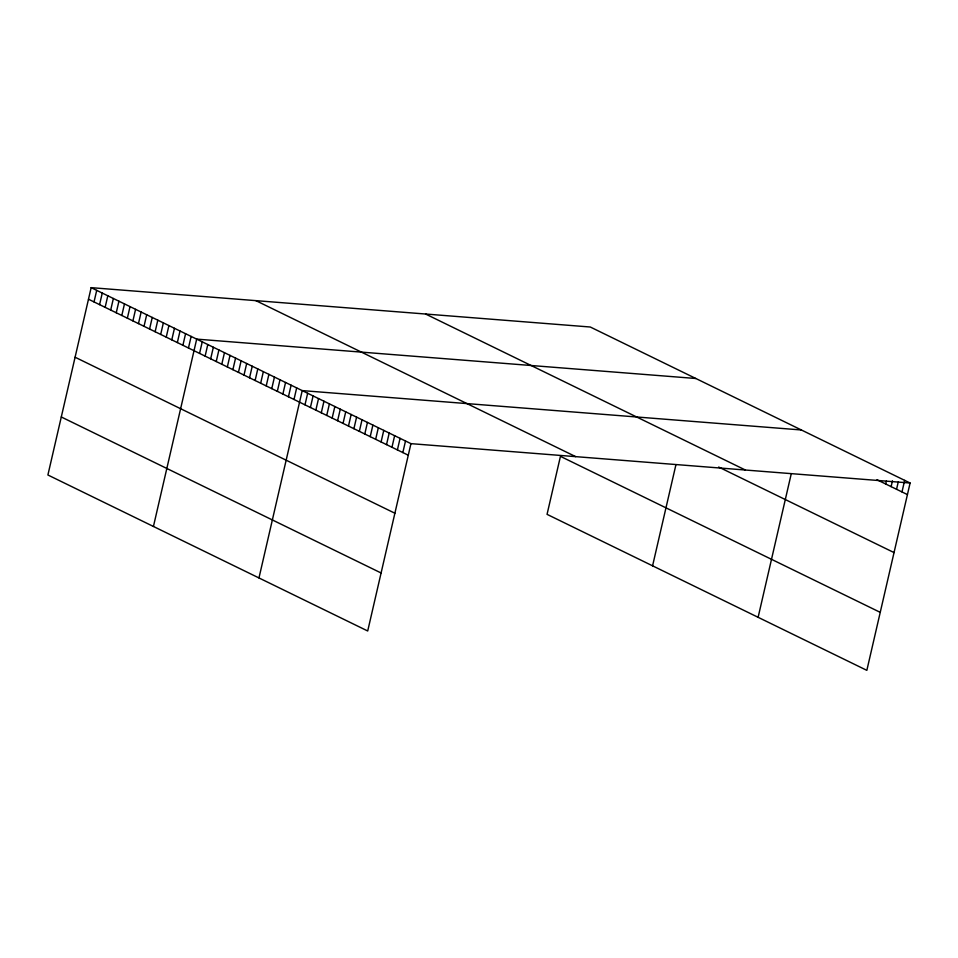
<?xml version="1.0" encoding="UTF-8"?>
<svg xmlns="http://www.w3.org/2000/svg" width="958" height="958" viewBox="0 0 958 958"><rect width="100%" height="100%" fill="white"/><g stroke="black" fill="none" stroke-linecap="round" stroke-linejoin="round"><path stroke-width="1.44" d="M91.154 287.651L47.9 474.988L367.704 630.987L410.946 443.65L91.154 287.651L590.296 327.013L910.1 483.012L866.846 670.349L547.054 514.35L560.442 456.355L880.234 612.354M94.028 301.938L96.71 290.358M99.584 304.644L102.255 293.064M105.141 307.35L107.811 295.771M110.697 310.057L113.367 298.489M116.253 312.775L118.924 301.195M121.81 315.481L124.48 303.902M127.354 318.188L130.037 306.608M132.911 320.894L135.581 309.326M138.467 323.612L141.137 312.033M144.023 326.319L146.694 314.739M149.58 329.025L152.25 317.445M155.136 331.731L157.807 320.164M160.681 334.45L163.363 322.87M166.237 337.156L168.907 325.576M171.793 339.862L174.464 328.283M177.35 342.569L180.02 331.001M182.906 345.287L185.577 333.707M188.463 347.994L191.133 336.414M153.436 526.469L196.689 339.12L695.831 378.494M199.563 353.406L202.246 341.838M205.12 356.125L207.79 344.545M210.676 358.831L213.347 347.251M216.233 361.537L218.903 349.957M221.789 364.244L224.459 352.676M227.333 366.962L230.016 355.382M232.89 369.668L235.572 358.088M238.446 372.375L241.117 360.807M244.003 375.093L246.673 363.513M249.559 377.799L252.229 366.219M255.115 380.506L257.786 368.926M260.672 383.212L263.342 371.644M266.216 385.93L268.899 374.35M271.773 388.637L274.443 377.057M277.329 391.343L279.999 379.763M282.885 394.049L285.556 382.481M288.442 396.768L291.112 385.188M293.998 399.474L296.669 387.894M258.971 577.949L302.225 390.601L801.367 429.974M304.979 404.839L307.662 393.259M310.416 407.485L313.098 395.905M315.853 410.132L318.535 398.564M321.289 412.79L323.972 401.21M326.726 415.437L329.408 403.869M332.163 418.095L334.845 406.515M337.599 420.742L340.282 409.174M343.036 423.4L345.718 411.82M348.473 426.047L351.155 414.467M353.909 428.705L356.592 417.125M359.346 431.351L362.028 419.772M364.782 434.01L367.453 422.43M370.219 436.656L372.89 425.077M375.656 439.315L378.326 427.735M381.092 441.961L383.763 430.381M386.529 444.608L389.199 433.04M391.966 447.266L394.636 435.686M397.402 449.913L400.073 438.345M402.839 452.571L405.509 440.991M652.578 565.831L675.833 465.145M758.113 617.311L791.045 474.689M885.683 483.982L886.354 481.084M891.12 486.628L892.449 480.844M896.556 489.287L898.221 482.054M901.993 491.933L904.663 480.365M410.946 443.65L910.1 483.012M876.977 479.742L907.43 494.591M425.58 314.02L745.384 470.019M718.656 467.037L894.042 552.586M255.87 300.632L575.674 456.631M88.483 299.219L408.276 455.218M75.083 357.226L394.888 513.225M61.288 416.981L381.092 572.98"/></g></svg>
